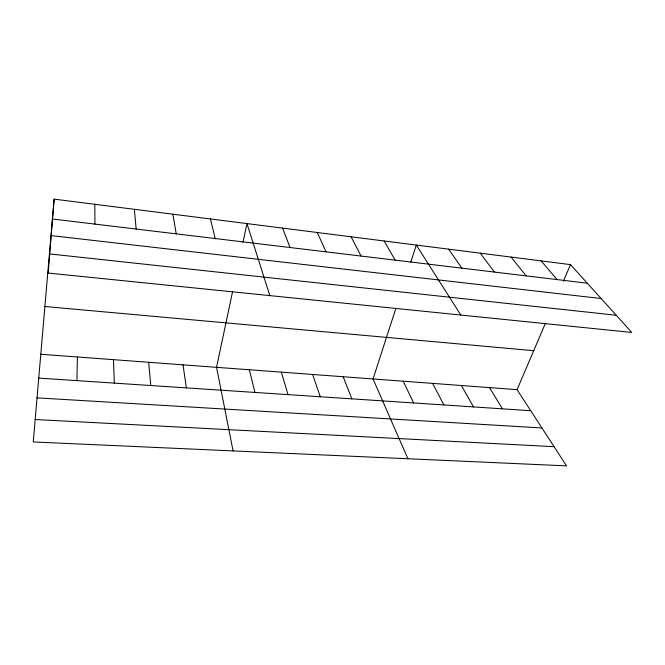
<?xml version="1.0" encoding="UTF-8"?>
<svg xmlns="http://www.w3.org/2000/svg" width="665" height="665" viewBox="0 0 665 665"><rect width="100%" height="100%" fill="white"/><g stroke="black" fill="none" stroke-linecap="round" stroke-linejoin="round"><path stroke-width="1" d="M76.891 380.629L77.423 356.989M54.123 199.134L48.179 273.066L631.75 332.434L570.495 264.612L54.123 199.134L33.25 441.951L566.538 465.866L517.062 389.657L40.465 354.246M232.501 291.943L216.557 367.329L233.074 450.912M242.991 242.343L246.956 223.59L269.84 295.617M395.883 308.286L373.057 378.959L407.903 458.75M410.779 262.201L416.315 245.061L460.812 315.044M517.062 389.657L545.45 323.232M563.405 281.212L570.495 264.612M35.095 419.524L554.095 446.697M36.874 397.853L541.933 427.969M38.504 378.086L530.728 410.712M44.671 306.482L533.704 350.696M49.717 253.939L616.222 315.243M51.188 235.609L601.135 298.535M52.527 219.009L587.295 283.215M541.135 260.888L557.095 279.583M511.061 257.072L526.14 275.867M480.255 253.166L494.403 272.06M448.675 249.167L461.851 268.153M489.523 387.612L502.457 408.834M384.112 240.979L395.176 260.148M461.377 385.517L473.53 406.922M432.591 383.381L443.937 404.96M351.103 236.79L361.053 256.05M403.165 381.195L413.647 402.948M317.272 232.501L326.033 251.844M343.165 376.731L351.835 398.85M282.567 228.103L290.081 247.53M312.6 374.462L320.297 396.764M281.32 372.142L288.012 394.628M249.317 369.757L254.953 392.433M210.414 218.951L215.227 238.544M172.9 214.197L176.242 233.864M183.025 364.836L186.366 387.886M148.669 362.284L150.789 385.525M134.38 209.309L136.159 229.051M113.482 359.665L114.314 383.115M94.796 204.296L94.937 224.105"/></g></svg>
